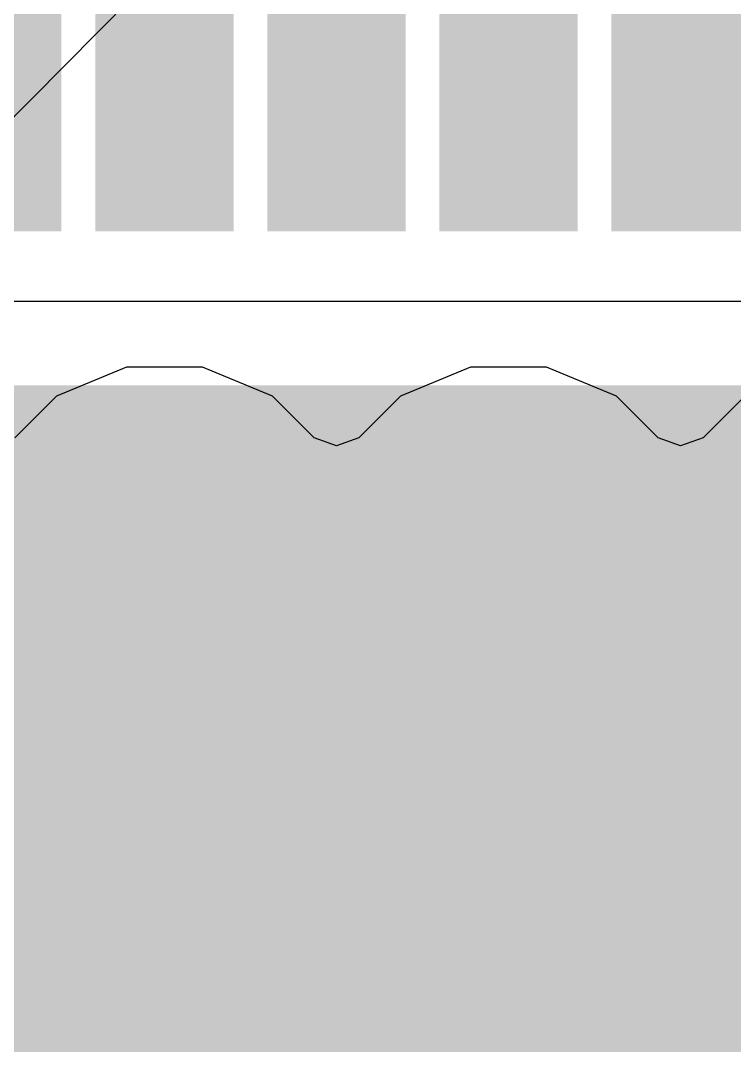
# Model space of a CAD drawing. Header units: inches. Extents: x -4 to 5258, y -4 to 5281.
# Drawn here: x 63.859 to 65.934, y 31.488 to 34.468 of the extents above; entities that cross this region are included whole.
import ezdxf

# ---------------------------------------------------------------- set-up
doc = ezdxf.new("R2010")
doc.units = ezdxf.units.IN
for name, color, linetype in [('Bottom Layer', 5, 'Continuous'), ('Bottom Solder', 6, 'Continuous'), ('Drill Drawing', 1, 'Continuous'), ('Layer 1', 16, 'Continuous'), ('Layer 2', 76, 'Continuous'), ('Top Layer', 1, 'Continuous'), ('Top Paste', 8, 'Continuous'), ('Top Solder', 216, 'Continuous'), ('Via Holes', 16, 'Continuous')]:
    doc.layers.add(name, color=color, linetype=linetype)

# ---------------------------------------------------------------- blocks, each defined once
blk = doc.blocks.new('HTSSOP_38_EP_4_4___15')
at = {"layer": 'Bottom Layer'}
h = blk.add_hatch(color=5, dxfattribs=at)
edge = h.paths.add_edge_path()
edge.add_arc((-1, 0), 0.3, 0, 360)
h = blk.add_hatch(color=5, dxfattribs=at)
edge = h.paths.add_edge_path()
edge.add_arc((0, 0), 0.3, 0, 360)
h = blk.add_hatch(color=5, dxfattribs=at)
edge = h.paths.add_edge_path()
edge.add_arc((-1, -1), 0.3, 0, 360)
h = blk.add_hatch(color=5, dxfattribs=at)
edge = h.paths.add_edge_path()
edge.add_arc((0, -1), 0.3, 0, 360)
at = {"layer": 'Bottom Solder'}
h = blk.add_hatch(color=6, dxfattribs=at)
edge = h.paths.add_edge_path()
edge.add_arc((-1, 1), 0.4016, 0, 360)
h = blk.add_hatch(color=6, dxfattribs=at)
edge = h.paths.add_edge_path()
edge.add_arc((0, 1), 0.4016, 0, 360)
h = blk.add_hatch(color=6, dxfattribs=at)
edge = h.paths.add_edge_path()
edge.add_arc((-1, 0), 0.4016, 0, 360)
h = blk.add_hatch(color=6, dxfattribs=at)
edge = h.paths.add_edge_path()
edge.add_arc((0, 0), 0.4016, 0, 360)
h = blk.add_hatch(color=6, dxfattribs=at)
edge = h.paths.add_edge_path()
edge.add_arc((-1, -1), 0.4016, 0, 360)
h = blk.add_hatch(color=6, dxfattribs=at)
edge = h.paths.add_edge_path()
edge.add_arc((0, -1), 0.4016, 0, 360)
at = {"layer": 'Layer 1'}
h = blk.add_hatch(color=16, dxfattribs=at)
edge = h.paths.add_edge_path()
edge.add_arc((-1, 0), 0.3, 0, 360)
h = blk.add_hatch(color=16, dxfattribs=at)
edge = h.paths.add_edge_path()
edge.add_arc((0, 0), 0.3, 0, 360)
h = blk.add_hatch(color=16, dxfattribs=at)
edge = h.paths.add_edge_path()
edge.add_arc((-1, -1), 0.3, 0, 360)
h = blk.add_hatch(color=16, dxfattribs=at)
edge = h.paths.add_edge_path()
edge.add_arc((0, -1), 0.3, 0, 360)
at = {"layer": 'Layer 2'}
h = blk.add_hatch(color=76, dxfattribs=at)
edge = h.paths.add_edge_path()
edge.add_arc((-1, 0), 0.3, 0, 360)
h = blk.add_hatch(color=76, dxfattribs=at)
edge = h.paths.add_edge_path()
edge.add_arc((0, 0), 0.3, 0, 360)
h = blk.add_hatch(color=76, dxfattribs=at)
edge = h.paths.add_edge_path()
edge.add_arc((-1, -1), 0.3, 0, 360)
h = blk.add_hatch(color=76, dxfattribs=at)
edge = h.paths.add_edge_path()
edge.add_arc((0, -1), 0.3, 0, 360)
at = {"layer": 'Top Layer'}
for points in [[(1.45, 2.4), (1.45, -2.4), (-1.45, -2.4), (-1.45, 2.4)], [(-2, 0.65), (-2, 0.35), (-3.6, 0.35), (-3.6, 0.65)], [(-2, 0.1501), (-2, -0.1499), (-3.6, -0.1499), (-3.6, 0.1501)], [(-2, -0.35), (-2, -0.65), (-3.6, -0.65), (-3.6, -0.35)], [(-2, -0.8499), (-2, -1.1499), (-3.6, -1.1499), (-3.6, -0.8499)], [(-2, -1.35), (-2, -1.65), (-3.6, -1.65), (-3.6, -1.35)]]:
    blk.add_hatch(color=1, dxfattribs=at).paths.add_polyline_path(points)
h = blk.add_hatch(color=1, dxfattribs=at)
edge = h.paths.add_edge_path()
edge.add_arc((-1, 0), 0.3, 0, 360)
h = blk.add_hatch(color=1, dxfattribs=at)
edge = h.paths.add_edge_path()
edge.add_arc((0, 0), 0.3, 0, 360)
h = blk.add_hatch(color=1, dxfattribs=at)
edge = h.paths.add_edge_path()
edge.add_arc((-1, -1), 0.3, 0, 360)
h = blk.add_hatch(color=1, dxfattribs=at)
edge = h.paths.add_edge_path()
edge.add_arc((0, -1), 0.3, 0, 360)
at = {"layer": 'Top Paste'}
for points in [[(1.45, 2.4), (1.45, -2.4), (-1.45, -2.4), (-1.45, 2.4)], [(-2, 0.65), (-2, 0.35), (-3.6, 0.35), (-3.6, 0.65)], [(-2, 0.1501), (-2, -0.1499), (-3.6, -0.1499), (-3.6, 0.1501)], [(-2, -0.35), (-2, -0.65), (-3.6, -0.65), (-3.6, -0.35)], [(-2, -0.8499), (-2, -1.1499), (-3.6, -1.1499), (-3.6, -0.8499)], [(-2, -1.35), (-2, -1.65), (-3.6, -1.65), (-3.6, -1.35)]]:
    blk.add_hatch(color=8, dxfattribs=at).paths.add_polyline_path(points)
at = {"layer": 'Top Solder'}
for points in [[(1.5008, 2.4508), (1.5008, -2.4508), (-1.5008, -2.4508), (-1.5008, 2.4508)], [(-1.9492, 0.7008), (-1.9492, 0.2992), (-3.6508, 0.2992), (-3.6508, 0.7008)], [(-1.9492, 0.2009), (-1.9492, -0.2007), (-3.6508, -0.2007), (-3.6508, 0.2009)], [(-1.9492, -0.2992), (-1.9492, -0.7008), (-3.6508, -0.7008), (-3.6508, -0.2992)], [(-1.9492, -0.7991), (-1.9492, -1.2007), (-3.6508, -1.2007), (-3.6508, -0.7991)], [(-1.9492, -1.2992), (-1.9492, -1.7008), (-3.6508, -1.7008), (-3.6508, -1.2992)]]:
    blk.add_hatch(color=216, dxfattribs=at).paths.add_polyline_path(points)
h = blk.add_hatch(color=216, dxfattribs=at)
edge = h.paths.add_edge_path()
edge.add_arc((-1, 1), 0.4016, 0, 360)
h = blk.add_hatch(color=216, dxfattribs=at)
edge = h.paths.add_edge_path()
edge.add_arc((0, 1), 0.4016, 0, 360)
h = blk.add_hatch(color=216, dxfattribs=at)
edge = h.paths.add_edge_path()
edge.add_arc((-1, 0), 0.4016, 0, 360)
h = blk.add_hatch(color=216, dxfattribs=at)
edge = h.paths.add_edge_path()
edge.add_arc((0, 0), 0.4016, 0, 360)
h = blk.add_hatch(color=216, dxfattribs=at)
edge = h.paths.add_edge_path()
edge.add_arc((-1, -1), 0.4016, 0, 360)
h = blk.add_hatch(color=216, dxfattribs=at)
edge = h.paths.add_edge_path()
edge.add_arc((0, -1), 0.4016, 0, 360)
at = {"layer": 'Via Holes'}
h = blk.add_hatch(color=7, dxfattribs=at)
edge = h.paths.add_edge_path()
edge.add_arc((-1, 0), 0.15, 0, 360)
h = blk.add_hatch(color=7, dxfattribs=at)
edge = h.paths.add_edge_path()
edge.add_arc((0, 0), 0.15, 0, 360)
h = blk.add_hatch(color=7, dxfattribs=at)
edge = h.paths.add_edge_path()
edge.add_arc((-1, -1), 0.15, 0, 360)
h = blk.add_hatch(color=7, dxfattribs=at)
edge = h.paths.add_edge_path()
edge.add_arc((0, -1), 0.15, 0, 360)
blk = doc.blocks.new('13_WQFN_HR__3_2__31')
at = {"layer": 'Top Solder'}
blk.add_line((1.1783, -0.9227), (5220.6763, 5271.621), dxfattribs=at)

msp = doc.modelspace()

# ---------------------------------------------------------------- hatches: boundary and pattern name
at = {"layer": 'Top Layer'}
msp.add_hatch(color=1, dxfattribs=at).paths.add_polyline_path([(62.8777, 30.4562), (68.2778, 30.4562), (68.2778, 33.3562), (62.8777, 33.3562)])

# ---------------------------------------------------------------- linework, layer by layer
at = {"layer": 'Drill Drawing'}
for points in [[(64.1507, 33.0332, 0.0508, 0.0508, 0), (64.1507, 33.1602, 0.0508, 0.0508, 0)], [(64.1507, 33.1602, 0.0508, 0.0508, 0), (64.4047, 33.1602, 0.0508, 0.0508, 0)], [(64.4047, 33.0332, 0.0508, 0.0508, 0), (64.4047, 33.1602, 0.0508, 0.0508, 0)], [(65.1507, 33.0332, 0.0508, 0.0508, 0), (65.1507, 33.1602, 0.0508, 0.0508, 0)], [(65.1507, 33.1602, 0.0508, 0.0508, 0), (65.4047, 33.1602, 0.0508, 0.0508, 0)], [(65.4047, 33.0332, 0.0508, 0.0508, 0), (65.4047, 33.1602, 0.0508, 0.0508, 0)], [(64.2015, 32.9824, 0.0508, 0.0508, 0), (64.2015, 33.0586, 0.0508, 0.0508, 0)], [(64.2015, 33.0586, 0.0508, 0.0508, 0), (64.3539, 33.0586, 0.0508, 0.0508, 0)], [(64.3539, 32.9824, 0.0508, 0.0508, 0), (64.3539, 33.0586, 0.0508, 0.0508, 0)], [(65.2015, 32.9824, 0.0508, 0.0508, 0), (65.2015, 33.0586, 0.0508, 0.0508, 0)], [(65.2015, 33.0586, 0.0508, 0.0508, 0), (65.3539, 33.0586, 0.0508, 0.0508, 0)], [(65.3539, 32.9824, 0.0508, 0.0508, 0), (65.3539, 33.0586, 0.0508, 0.0508, 0)], [(64.0237, 32.7792, 0.0508, 0.0508, 0), (64.0237, 33.0332, 0.0508, 0.0508, 0)], [(64.0237, 33.0332, 0.0508, 0.0508, 0), (64.1507, 33.0332, 0.0508, 0.0508, 0)], [(64.4047, 33.0332, 0.0508, 0.0508, 0), (64.5317, 33.0332, 0.0508, 0.0508, 0)], [(64.5317, 32.7792, 0.0508, 0.0508, 0), (64.5317, 33.0332, 0.0508, 0.0508, 0)], [(65.0237, 32.7792, 0.0508, 0.0508, 0), (65.0237, 33.0332, 0.0508, 0.0508, 0)], [(65.0237, 33.0332, 0.0508, 0.0508, 0), (65.1507, 33.0332, 0.0508, 0.0508, 0)], [(65.4047, 33.0332, 0.0508, 0.0508, 0), (65.5317, 33.0332, 0.0508, 0.0508, 0)], [(65.5317, 32.7792, 0.0508, 0.0508, 0), (65.5317, 33.0332, 0.0508, 0.0508, 0)], [(64.1253, 32.83, 0.0508, 0.0508, 0), (64.1253, 32.9824, 0.0508, 0.0508, 0)], [(64.1253, 32.9824, 0.0508, 0.0508, 0), (64.2015, 32.9824, 0.0508, 0.0508, 0)], [(64.3539, 32.9824, 0.0508, 0.0508, 0), (64.4301, 32.9824, 0.0508, 0.0508, 0)], [(64.4301, 32.83, 0.0508, 0.0508, 0), (64.4301, 32.9824, 0.0508, 0.0508, 0)], [(65.1253, 32.83, 0.0508, 0.0508, 0), (65.1253, 32.9824, 0.0508, 0.0508, 0)], [(65.1253, 32.9824, 0.0508, 0.0508, 0), (65.2015, 32.9824, 0.0508, 0.0508, 0)], [(65.3539, 32.9824, 0.0508, 0.0508, 0), (65.4301, 32.9824, 0.0508, 0.0508, 0)], [(65.4301, 32.83, 0.0508, 0.0508, 0), (65.4301, 32.9824, 0.0508, 0.0508, 0)], [(64.1253, 32.83, 0.0508, 0.0508, 0), (64.2015, 32.83, 0.0508, 0.0508, 0)], [(64.2015, 32.7538, 0.0508, 0.0508, 0), (64.2015, 32.83, 0.0508, 0.0508, 0)], [(64.3539, 32.83, 0.0508, 0.0508, 0), (64.4301, 32.83, 0.0508, 0.0508, 0)], [(64.3539, 32.7538, 0.0508, 0.0508, 0), (64.3539, 32.83, 0.0508, 0.0508, 0)], [(65.1253, 32.83, 0.0508, 0.0508, 0), (65.2015, 32.83, 0.0508, 0.0508, 0)], [(65.2015, 32.7538, 0.0508, 0.0508, 0), (65.2015, 32.83, 0.0508, 0.0508, 0)], [(65.3539, 32.83, 0.0508, 0.0508, 0), (65.4301, 32.83, 0.0508, 0.0508, 0)], [(65.3539, 32.7538, 0.0508, 0.0508, 0), (65.3539, 32.83, 0.0508, 0.0508, 0)], [(64.0237, 32.7792, 0.0508, 0.0508, 0), (64.1507, 32.7792, 0.0508, 0.0508, 0)], [(64.1507, 32.6522, 0.0508, 0.0508, 0), (64.1507, 32.7792, 0.0508, 0.0508, 0)], [(64.4047, 32.7792, 0.0508, 0.0508, 0), (64.5317, 32.7792, 0.0508, 0.0508, 0)], [(64.4047, 32.6522, 0.0508, 0.0508, 0), (64.4047, 32.7792, 0.0508, 0.0508, 0)], [(65.0237, 32.7792, 0.0508, 0.0508, 0), (65.1507, 32.7792, 0.0508, 0.0508, 0)], [(65.1507, 32.6522, 0.0508, 0.0508, 0), (65.1507, 32.7792, 0.0508, 0.0508, 0)], [(65.4047, 32.7792, 0.0508, 0.0508, 0), (65.5317, 32.7792, 0.0508, 0.0508, 0)], [(65.4047, 32.6522, 0.0508, 0.0508, 0), (65.4047, 32.7792, 0.0508, 0.0508, 0)], [(64.2015, 32.7538, 0.0508, 0.0508, 0), (64.3539, 32.7538, 0.0508, 0.0508, 0)], [(65.2015, 32.7538, 0.0508, 0.0508, 0), (65.3539, 32.7538, 0.0508, 0.0508, 0)], [(64.1507, 32.6522, 0.0508, 0.0508, 0), (64.4047, 32.6522, 0.0508, 0.0508, 0)], [(65.1507, 32.6522, 0.0508, 0.0508, 0), (65.4047, 32.6522, 0.0508, 0.0508, 0)], [(64.1507, 32.0332, 0.0508, 0.0508, 0), (64.1507, 32.1602, 0.0508, 0.0508, 0)], [(64.1507, 32.1602, 0.0508, 0.0508, 0), (64.4047, 32.1602, 0.0508, 0.0508, 0)], [(64.4047, 32.0332, 0.0508, 0.0508, 0), (64.4047, 32.1602, 0.0508, 0.0508, 0)], [(65.1507, 32.0332, 0.0508, 0.0508, 0), (65.1507, 32.1602, 0.0508, 0.0508, 0)], [(65.1507, 32.1602, 0.0508, 0.0508, 0), (65.4047, 32.1602, 0.0508, 0.0508, 0)], [(65.4047, 32.0332, 0.0508, 0.0508, 0), (65.4047, 32.1602, 0.0508, 0.0508, 0)], [(64.2015, 31.9824, 0.0508, 0.0508, 0), (64.2015, 32.0586, 0.0508, 0.0508, 0)], [(64.2015, 32.0586, 0.0508, 0.0508, 0), (64.3539, 32.0586, 0.0508, 0.0508, 0)], [(64.3539, 31.9824, 0.0508, 0.0508, 0), (64.3539, 32.0586, 0.0508, 0.0508, 0)], [(65.2015, 31.9824, 0.0508, 0.0508, 0), (65.2015, 32.0586, 0.0508, 0.0508, 0)], [(65.2015, 32.0586, 0.0508, 0.0508, 0), (65.3539, 32.0586, 0.0508, 0.0508, 0)], [(65.3539, 31.9824, 0.0508, 0.0508, 0), (65.3539, 32.0586, 0.0508, 0.0508, 0)], [(64.0237, 31.7792, 0.0508, 0.0508, 0), (64.0237, 32.0332, 0.0508, 0.0508, 0)], [(64.0237, 32.0332, 0.0508, 0.0508, 0), (64.1507, 32.0332, 0.0508, 0.0508, 0)], [(64.4047, 32.0332, 0.0508, 0.0508, 0), (64.5317, 32.0332, 0.0508, 0.0508, 0)], [(64.5317, 31.7792, 0.0508, 0.0508, 0), (64.5317, 32.0332, 0.0508, 0.0508, 0)], [(65.0237, 31.7792, 0.0508, 0.0508, 0), (65.0237, 32.0332, 0.0508, 0.0508, 0)], [(65.0237, 32.0332, 0.0508, 0.0508, 0), (65.1507, 32.0332, 0.0508, 0.0508, 0)], [(65.4047, 32.0332, 0.0508, 0.0508, 0), (65.5317, 32.0332, 0.0508, 0.0508, 0)], [(65.5317, 31.7792, 0.0508, 0.0508, 0), (65.5317, 32.0332, 0.0508, 0.0508, 0)], [(64.1253, 31.83, 0.0508, 0.0508, 0), (64.1253, 31.9824, 0.0508, 0.0508, 0)], [(64.1253, 31.9824, 0.0508, 0.0508, 0), (64.2015, 31.9824, 0.0508, 0.0508, 0)], [(64.3539, 31.9824, 0.0508, 0.0508, 0), (64.4301, 31.9824, 0.0508, 0.0508, 0)], [(64.4301, 31.83, 0.0508, 0.0508, 0), (64.4301, 31.9824, 0.0508, 0.0508, 0)], [(65.1253, 31.83, 0.0508, 0.0508, 0), (65.1253, 31.9824, 0.0508, 0.0508, 0)], [(65.1253, 31.9824, 0.0508, 0.0508, 0), (65.2015, 31.9824, 0.0508, 0.0508, 0)], [(65.3539, 31.9824, 0.0508, 0.0508, 0), (65.4301, 31.9824, 0.0508, 0.0508, 0)], [(65.4301, 31.83, 0.0508, 0.0508, 0), (65.4301, 31.9824, 0.0508, 0.0508, 0)], [(64.1253, 31.83, 0.0508, 0.0508, 0), (64.2015, 31.83, 0.0508, 0.0508, 0)], [(64.2015, 31.7538, 0.0508, 0.0508, 0), (64.2015, 31.83, 0.0508, 0.0508, 0)], [(64.3539, 31.83, 0.0508, 0.0508, 0), (64.4301, 31.83, 0.0508, 0.0508, 0)], [(64.3539, 31.7538, 0.0508, 0.0508, 0), (64.3539, 31.83, 0.0508, 0.0508, 0)], [(65.1253, 31.83, 0.0508, 0.0508, 0), (65.2015, 31.83, 0.0508, 0.0508, 0)], [(65.2015, 31.7538, 0.0508, 0.0508, 0), (65.2015, 31.83, 0.0508, 0.0508, 0)], [(65.3539, 31.83, 0.0508, 0.0508, 0), (65.4301, 31.83, 0.0508, 0.0508, 0)], [(65.3539, 31.7538, 0.0508, 0.0508, 0), (65.3539, 31.83, 0.0508, 0.0508, 0)], [(64.0237, 31.7792, 0.0508, 0.0508, 0), (64.1507, 31.7792, 0.0508, 0.0508, 0)], [(64.1507, 31.6522, 0.0508, 0.0508, 0), (64.1507, 31.7792, 0.0508, 0.0508, 0)], [(64.4047, 31.7792, 0.0508, 0.0508, 0), (64.5317, 31.7792, 0.0508, 0.0508, 0)], [(64.4047, 31.6522, 0.0508, 0.0508, 0), (64.4047, 31.7792, 0.0508, 0.0508, 0)], [(65.0237, 31.7792, 0.0508, 0.0508, 0), (65.1507, 31.7792, 0.0508, 0.0508, 0)], [(65.1507, 31.6522, 0.0508, 0.0508, 0), (65.1507, 31.7792, 0.0508, 0.0508, 0)], [(65.4047, 31.7792, 0.0508, 0.0508, 0), (65.5317, 31.7792, 0.0508, 0.0508, 0)], [(65.4047, 31.6522, 0.0508, 0.0508, 0), (65.4047, 31.7792, 0.0508, 0.0508, 0)], [(64.2015, 31.7538, 0.0508, 0.0508, 0), (64.3539, 31.7538, 0.0508, 0.0508, 0)], [(65.2015, 31.7538, 0.0508, 0.0508, 0), (65.3539, 31.7538, 0.0508, 0.0508, 0)], [(64.1507, 31.6522, 0.0508, 0.0508, 0), (64.4047, 31.6522, 0.0508, 0.0508, 0)], [(65.1507, 31.6522, 0.0508, 0.0508, 0), (65.4047, 31.6522, 0.0508, 0.0508, 0)]]:
    msp.add_lwpolyline(points, format="xyseb", dxfattribs=at)
for points in [[(64.138, 33.1602, 0.0254, 0.0254, 1), (64.1634, 33.1602, 0.0254, 0.0254, 1)], [(64.138, 33.1602, 0.0254, 0.0254, 1), (64.1634, 33.1602, 0.0254, 0.0254, 1)], [(64.392, 33.1602, 0.0254, 0.0254, 1), (64.4174, 33.1602, 0.0254, 0.0254, 1)], [(64.392, 33.1602, 0.0254, 0.0254, 1), (64.4174, 33.1602, 0.0254, 0.0254, 1)], [(65.138, 33.1602, 0.0254, 0.0254, 1), (65.1634, 33.1602, 0.0254, 0.0254, 1)], [(65.138, 33.1602, 0.0254, 0.0254, 1), (65.1634, 33.1602, 0.0254, 0.0254, 1)], [(65.392, 33.1602, 0.0254, 0.0254, 1), (65.4174, 33.1602, 0.0254, 0.0254, 1)], [(65.392, 33.1602, 0.0254, 0.0254, 1), (65.4174, 33.1602, 0.0254, 0.0254, 1)], [(64.1888, 33.0586, 0.0254, 0.0254, 1), (64.2142, 33.0586, 0.0254, 0.0254, 1)], [(64.1888, 33.0586, 0.0254, 0.0254, 1), (64.2142, 33.0586, 0.0254, 0.0254, 1)], [(64.3412, 33.0586, 0.0254, 0.0254, 1), (64.3666, 33.0586, 0.0254, 0.0254, 1)], [(64.3412, 33.0586, 0.0254, 0.0254, 1), (64.3666, 33.0586, 0.0254, 0.0254, 1)], [(65.1888, 33.0586, 0.0254, 0.0254, 1), (65.2142, 33.0586, 0.0254, 0.0254, 1)], [(65.1888, 33.0586, 0.0254, 0.0254, 1), (65.2142, 33.0586, 0.0254, 0.0254, 1)], [(65.3412, 33.0586, 0.0254, 0.0254, 1), (65.3666, 33.0586, 0.0254, 0.0254, 1)], [(65.3412, 33.0586, 0.0254, 0.0254, 1), (65.3666, 33.0586, 0.0254, 0.0254, 1)], [(64.011, 33.0332, 0.0254, 0.0254, 1), (64.0364, 33.0332, 0.0254, 0.0254, 1)], [(64.011, 33.0332, 0.0254, 0.0254, 1), (64.0364, 33.0332, 0.0254, 0.0254, 1)], [(64.138, 33.0332, 0.0254, 0.0254, 1), (64.1634, 33.0332, 0.0254, 0.0254, 1)], [(64.138, 33.0332, 0.0254, 0.0254, 1), (64.1634, 33.0332, 0.0254, 0.0254, 1)], [(64.392, 33.0332, 0.0254, 0.0254, 1), (64.4174, 33.0332, 0.0254, 0.0254, 1)], [(64.392, 33.0332, 0.0254, 0.0254, 1), (64.4174, 33.0332, 0.0254, 0.0254, 1)], [(64.519, 33.0332, 0.0254, 0.0254, 1), (64.5444, 33.0332, 0.0254, 0.0254, 1)], [(64.519, 33.0332, 0.0254, 0.0254, 1), (64.5444, 33.0332, 0.0254, 0.0254, 1)], [(65.011, 33.0332, 0.0254, 0.0254, 1), (65.0364, 33.0332, 0.0254, 0.0254, 1)], [(65.011, 33.0332, 0.0254, 0.0254, 1), (65.0364, 33.0332, 0.0254, 0.0254, 1)], [(65.138, 33.0332, 0.0254, 0.0254, 1), (65.1634, 33.0332, 0.0254, 0.0254, 1)], [(65.138, 33.0332, 0.0254, 0.0254, 1), (65.1634, 33.0332, 0.0254, 0.0254, 1)], [(65.392, 33.0332, 0.0254, 0.0254, 1), (65.4174, 33.0332, 0.0254, 0.0254, 1)], [(65.392, 33.0332, 0.0254, 0.0254, 1), (65.4174, 33.0332, 0.0254, 0.0254, 1)], [(65.519, 33.0332, 0.0254, 0.0254, 1), (65.5444, 33.0332, 0.0254, 0.0254, 1)], [(65.519, 33.0332, 0.0254, 0.0254, 1), (65.5444, 33.0332, 0.0254, 0.0254, 1)], [(64.1126, 32.9824, 0.0254, 0.0254, 1), (64.138, 32.9824, 0.0254, 0.0254, 1)], [(64.1126, 32.9824, 0.0254, 0.0254, 1), (64.138, 32.9824, 0.0254, 0.0254, 1)], [(64.1888, 32.9824, 0.0254, 0.0254, 1), (64.2142, 32.9824, 0.0254, 0.0254, 1)], [(64.1888, 32.9824, 0.0254, 0.0254, 1), (64.2142, 32.9824, 0.0254, 0.0254, 1)], [(64.3412, 32.9824, 0.0254, 0.0254, 1), (64.3666, 32.9824, 0.0254, 0.0254, 1)], [(64.3412, 32.9824, 0.0254, 0.0254, 1), (64.3666, 32.9824, 0.0254, 0.0254, 1)], [(64.4174, 32.9824, 0.0254, 0.0254, 1), (64.4428, 32.9824, 0.0254, 0.0254, 1)], [(64.4174, 32.9824, 0.0254, 0.0254, 1), (64.4428, 32.9824, 0.0254, 0.0254, 1)], [(65.1126, 32.9824, 0.0254, 0.0254, 1), (65.138, 32.9824, 0.0254, 0.0254, 1)], [(65.1126, 32.9824, 0.0254, 0.0254, 1), (65.138, 32.9824, 0.0254, 0.0254, 1)], [(65.1888, 32.9824, 0.0254, 0.0254, 1), (65.2142, 32.9824, 0.0254, 0.0254, 1)], [(65.1888, 32.9824, 0.0254, 0.0254, 1), (65.2142, 32.9824, 0.0254, 0.0254, 1)], [(65.3412, 32.9824, 0.0254, 0.0254, 1), (65.3666, 32.9824, 0.0254, 0.0254, 1)], [(65.3412, 32.9824, 0.0254, 0.0254, 1), (65.3666, 32.9824, 0.0254, 0.0254, 1)], [(65.4174, 32.9824, 0.0254, 0.0254, 1), (65.4428, 32.9824, 0.0254, 0.0254, 1)], [(65.4174, 32.9824, 0.0254, 0.0254, 1), (65.4428, 32.9824, 0.0254, 0.0254, 1)], [(64.1126, 32.83, 0.0254, 0.0254, 1), (64.138, 32.83, 0.0254, 0.0254, 1)], [(64.1126, 32.83, 0.0254, 0.0254, 1), (64.138, 32.83, 0.0254, 0.0254, 1)], [(64.1888, 32.83, 0.0254, 0.0254, 1), (64.2142, 32.83, 0.0254, 0.0254, 1)], [(64.1888, 32.83, 0.0254, 0.0254, 1), (64.2142, 32.83, 0.0254, 0.0254, 1)], [(64.3412, 32.83, 0.0254, 0.0254, 1), (64.3666, 32.83, 0.0254, 0.0254, 1)], [(64.3412, 32.83, 0.0254, 0.0254, 1), (64.3666, 32.83, 0.0254, 0.0254, 1)], [(64.4174, 32.83, 0.0254, 0.0254, 1), (64.4428, 32.83, 0.0254, 0.0254, 1)], [(64.4174, 32.83, 0.0254, 0.0254, 1), (64.4428, 32.83, 0.0254, 0.0254, 1)], [(65.1126, 32.83, 0.0254, 0.0254, 1), (65.138, 32.83, 0.0254, 0.0254, 1)], [(65.1126, 32.83, 0.0254, 0.0254, 1), (65.138, 32.83, 0.0254, 0.0254, 1)], [(65.1888, 32.83, 0.0254, 0.0254, 1), (65.2142, 32.83, 0.0254, 0.0254, 1)], [(65.1888, 32.83, 0.0254, 0.0254, 1), (65.2142, 32.83, 0.0254, 0.0254, 1)], [(65.3412, 32.83, 0.0254, 0.0254, 1), (65.3666, 32.83, 0.0254, 0.0254, 1)], [(65.3412, 32.83, 0.0254, 0.0254, 1), (65.3666, 32.83, 0.0254, 0.0254, 1)], [(65.4174, 32.83, 0.0254, 0.0254, 1), (65.4428, 32.83, 0.0254, 0.0254, 1)], [(65.4174, 32.83, 0.0254, 0.0254, 1), (65.4428, 32.83, 0.0254, 0.0254, 1)], [(64.011, 32.7792, 0.0254, 0.0254, 1), (64.0364, 32.7792, 0.0254, 0.0254, 1)], [(64.011, 32.7792, 0.0254, 0.0254, 1), (64.0364, 32.7792, 0.0254, 0.0254, 1)], [(64.138, 32.7792, 0.0254, 0.0254, 1), (64.1634, 32.7792, 0.0254, 0.0254, 1)], [(64.138, 32.7792, 0.0254, 0.0254, 1), (64.1634, 32.7792, 0.0254, 0.0254, 1)], [(64.392, 32.7792, 0.0254, 0.0254, 1), (64.4174, 32.7792, 0.0254, 0.0254, 1)], [(64.392, 32.7792, 0.0254, 0.0254, 1), (64.4174, 32.7792, 0.0254, 0.0254, 1)], [(64.519, 32.7792, 0.0254, 0.0254, 1), (64.5444, 32.7792, 0.0254, 0.0254, 1)], [(64.519, 32.7792, 0.0254, 0.0254, 1), (64.5444, 32.7792, 0.0254, 0.0254, 1)], [(65.011, 32.7792, 0.0254, 0.0254, 1), (65.0364, 32.7792, 0.0254, 0.0254, 1)], [(65.011, 32.7792, 0.0254, 0.0254, 1), (65.0364, 32.7792, 0.0254, 0.0254, 1)], [(65.138, 32.7792, 0.0254, 0.0254, 1), (65.1634, 32.7792, 0.0254, 0.0254, 1)], [(65.138, 32.7792, 0.0254, 0.0254, 1), (65.1634, 32.7792, 0.0254, 0.0254, 1)], [(65.392, 32.7792, 0.0254, 0.0254, 1), (65.4174, 32.7792, 0.0254, 0.0254, 1)], [(65.392, 32.7792, 0.0254, 0.0254, 1), (65.4174, 32.7792, 0.0254, 0.0254, 1)], [(65.519, 32.7792, 0.0254, 0.0254, 1), (65.5444, 32.7792, 0.0254, 0.0254, 1)], [(65.519, 32.7792, 0.0254, 0.0254, 1), (65.5444, 32.7792, 0.0254, 0.0254, 1)], [(64.1888, 32.7538, 0.0254, 0.0254, 1), (64.2142, 32.7538, 0.0254, 0.0254, 1)], [(64.1888, 32.7538, 0.0254, 0.0254, 1), (64.2142, 32.7538, 0.0254, 0.0254, 1)], [(64.3412, 32.7538, 0.0254, 0.0254, 1), (64.3666, 32.7538, 0.0254, 0.0254, 1)], [(64.3412, 32.7538, 0.0254, 0.0254, 1), (64.3666, 32.7538, 0.0254, 0.0254, 1)], [(65.1888, 32.7538, 0.0254, 0.0254, 1), (65.2142, 32.7538, 0.0254, 0.0254, 1)], [(65.1888, 32.7538, 0.0254, 0.0254, 1), (65.2142, 32.7538, 0.0254, 0.0254, 1)], [(65.3412, 32.7538, 0.0254, 0.0254, 1), (65.3666, 32.7538, 0.0254, 0.0254, 1)], [(65.3412, 32.7538, 0.0254, 0.0254, 1), (65.3666, 32.7538, 0.0254, 0.0254, 1)], [(64.138, 32.6522, 0.0254, 0.0254, 1), (64.1634, 32.6522, 0.0254, 0.0254, 1)], [(64.138, 32.6522, 0.0254, 0.0254, 1), (64.1634, 32.6522, 0.0254, 0.0254, 1)], [(64.392, 32.6522, 0.0254, 0.0254, 1), (64.4174, 32.6522, 0.0254, 0.0254, 1)], [(64.392, 32.6522, 0.0254, 0.0254, 1), (64.4174, 32.6522, 0.0254, 0.0254, 1)], [(65.138, 32.6522, 0.0254, 0.0254, 1), (65.1634, 32.6522, 0.0254, 0.0254, 1)], [(65.138, 32.6522, 0.0254, 0.0254, 1), (65.1634, 32.6522, 0.0254, 0.0254, 1)], [(65.392, 32.6522, 0.0254, 0.0254, 1), (65.4174, 32.6522, 0.0254, 0.0254, 1)], [(65.392, 32.6522, 0.0254, 0.0254, 1), (65.4174, 32.6522, 0.0254, 0.0254, 1)], [(64.138, 32.1602, 0.0254, 0.0254, 1), (64.1634, 32.1602, 0.0254, 0.0254, 1)], [(64.138, 32.1602, 0.0254, 0.0254, 1), (64.1634, 32.1602, 0.0254, 0.0254, 1)], [(64.392, 32.1602, 0.0254, 0.0254, 1), (64.4174, 32.1602, 0.0254, 0.0254, 1)], [(64.392, 32.1602, 0.0254, 0.0254, 1), (64.4174, 32.1602, 0.0254, 0.0254, 1)], [(65.138, 32.1602, 0.0254, 0.0254, 1), (65.1634, 32.1602, 0.0254, 0.0254, 1)], [(65.138, 32.1602, 0.0254, 0.0254, 1), (65.1634, 32.1602, 0.0254, 0.0254, 1)], [(65.392, 32.1602, 0.0254, 0.0254, 1), (65.4174, 32.1602, 0.0254, 0.0254, 1)], [(65.392, 32.1602, 0.0254, 0.0254, 1), (65.4174, 32.1602, 0.0254, 0.0254, 1)], [(64.1888, 32.0586, 0.0254, 0.0254, 1), (64.2142, 32.0586, 0.0254, 0.0254, 1)], [(64.1888, 32.0586, 0.0254, 0.0254, 1), (64.2142, 32.0586, 0.0254, 0.0254, 1)], [(64.3412, 32.0586, 0.0254, 0.0254, 1), (64.3666, 32.0586, 0.0254, 0.0254, 1)], [(64.3412, 32.0586, 0.0254, 0.0254, 1), (64.3666, 32.0586, 0.0254, 0.0254, 1)], [(65.1888, 32.0586, 0.0254, 0.0254, 1), (65.2142, 32.0586, 0.0254, 0.0254, 1)], [(65.1888, 32.0586, 0.0254, 0.0254, 1), (65.2142, 32.0586, 0.0254, 0.0254, 1)], [(65.3412, 32.0586, 0.0254, 0.0254, 1), (65.3666, 32.0586, 0.0254, 0.0254, 1)], [(65.3412, 32.0586, 0.0254, 0.0254, 1), (65.3666, 32.0586, 0.0254, 0.0254, 1)], [(64.011, 32.0332, 0.0254, 0.0254, 1), (64.0364, 32.0332, 0.0254, 0.0254, 1)], [(64.011, 32.0332, 0.0254, 0.0254, 1), (64.0364, 32.0332, 0.0254, 0.0254, 1)], [(64.138, 32.0332, 0.0254, 0.0254, 1), (64.1634, 32.0332, 0.0254, 0.0254, 1)], [(64.138, 32.0332, 0.0254, 0.0254, 1), (64.1634, 32.0332, 0.0254, 0.0254, 1)], [(64.392, 32.0332, 0.0254, 0.0254, 1), (64.4174, 32.0332, 0.0254, 0.0254, 1)], [(64.392, 32.0332, 0.0254, 0.0254, 1), (64.4174, 32.0332, 0.0254, 0.0254, 1)], [(64.519, 32.0332, 0.0254, 0.0254, 1), (64.5444, 32.0332, 0.0254, 0.0254, 1)], [(64.519, 32.0332, 0.0254, 0.0254, 1), (64.5444, 32.0332, 0.0254, 0.0254, 1)], [(65.011, 32.0332, 0.0254, 0.0254, 1), (65.0364, 32.0332, 0.0254, 0.0254, 1)], [(65.011, 32.0332, 0.0254, 0.0254, 1), (65.0364, 32.0332, 0.0254, 0.0254, 1)], [(65.138, 32.0332, 0.0254, 0.0254, 1), (65.1634, 32.0332, 0.0254, 0.0254, 1)], [(65.138, 32.0332, 0.0254, 0.0254, 1), (65.1634, 32.0332, 0.0254, 0.0254, 1)], [(65.392, 32.0332, 0.0254, 0.0254, 1), (65.4174, 32.0332, 0.0254, 0.0254, 1)], [(65.392, 32.0332, 0.0254, 0.0254, 1), (65.4174, 32.0332, 0.0254, 0.0254, 1)], [(65.519, 32.0332, 0.0254, 0.0254, 1), (65.5444, 32.0332, 0.0254, 0.0254, 1)], [(65.519, 32.0332, 0.0254, 0.0254, 1), (65.5444, 32.0332, 0.0254, 0.0254, 1)], [(64.1126, 31.9824, 0.0254, 0.0254, 1), (64.138, 31.9824, 0.0254, 0.0254, 1)], [(64.1126, 31.9824, 0.0254, 0.0254, 1), (64.138, 31.9824, 0.0254, 0.0254, 1)], [(64.1888, 31.9824, 0.0254, 0.0254, 1), (64.2142, 31.9824, 0.0254, 0.0254, 1)], [(64.1888, 31.9824, 0.0254, 0.0254, 1), (64.2142, 31.9824, 0.0254, 0.0254, 1)], [(64.3412, 31.9824, 0.0254, 0.0254, 1), (64.3666, 31.9824, 0.0254, 0.0254, 1)], [(64.3412, 31.9824, 0.0254, 0.0254, 1), (64.3666, 31.9824, 0.0254, 0.0254, 1)], [(64.4174, 31.9824, 0.0254, 0.0254, 1), (64.4428, 31.9824, 0.0254, 0.0254, 1)], [(64.4174, 31.9824, 0.0254, 0.0254, 1), (64.4428, 31.9824, 0.0254, 0.0254, 1)], [(65.1126, 31.9824, 0.0254, 0.0254, 1), (65.138, 31.9824, 0.0254, 0.0254, 1)], [(65.1126, 31.9824, 0.0254, 0.0254, 1), (65.138, 31.9824, 0.0254, 0.0254, 1)], [(65.1888, 31.9824, 0.0254, 0.0254, 1), (65.2142, 31.9824, 0.0254, 0.0254, 1)], [(65.1888, 31.9824, 0.0254, 0.0254, 1), (65.2142, 31.9824, 0.0254, 0.0254, 1)], [(65.3412, 31.9824, 0.0254, 0.0254, 1), (65.3666, 31.9824, 0.0254, 0.0254, 1)], [(65.3412, 31.9824, 0.0254, 0.0254, 1), (65.3666, 31.9824, 0.0254, 0.0254, 1)], [(65.4174, 31.9824, 0.0254, 0.0254, 1), (65.4428, 31.9824, 0.0254, 0.0254, 1)], [(65.4174, 31.9824, 0.0254, 0.0254, 1), (65.4428, 31.9824, 0.0254, 0.0254, 1)], [(64.1126, 31.83, 0.0254, 0.0254, 1), (64.138, 31.83, 0.0254, 0.0254, 1)], [(64.1126, 31.83, 0.0254, 0.0254, 1), (64.138, 31.83, 0.0254, 0.0254, 1)], [(64.1888, 31.83, 0.0254, 0.0254, 1), (64.2142, 31.83, 0.0254, 0.0254, 1)], [(64.1888, 31.83, 0.0254, 0.0254, 1), (64.2142, 31.83, 0.0254, 0.0254, 1)], [(64.3412, 31.83, 0.0254, 0.0254, 1), (64.3666, 31.83, 0.0254, 0.0254, 1)], [(64.3412, 31.83, 0.0254, 0.0254, 1), (64.3666, 31.83, 0.0254, 0.0254, 1)], [(64.4174, 31.83, 0.0254, 0.0254, 1), (64.4428, 31.83, 0.0254, 0.0254, 1)], [(64.4174, 31.83, 0.0254, 0.0254, 1), (64.4428, 31.83, 0.0254, 0.0254, 1)], [(65.1126, 31.83, 0.0254, 0.0254, 1), (65.138, 31.83, 0.0254, 0.0254, 1)], [(65.1126, 31.83, 0.0254, 0.0254, 1), (65.138, 31.83, 0.0254, 0.0254, 1)], [(65.1888, 31.83, 0.0254, 0.0254, 1), (65.2142, 31.83, 0.0254, 0.0254, 1)], [(65.1888, 31.83, 0.0254, 0.0254, 1), (65.2142, 31.83, 0.0254, 0.0254, 1)], [(65.3412, 31.83, 0.0254, 0.0254, 1), (65.3666, 31.83, 0.0254, 0.0254, 1)], [(65.3412, 31.83, 0.0254, 0.0254, 1), (65.3666, 31.83, 0.0254, 0.0254, 1)], [(65.4174, 31.83, 0.0254, 0.0254, 1), (65.4428, 31.83, 0.0254, 0.0254, 1)], [(65.4174, 31.83, 0.0254, 0.0254, 1), (65.4428, 31.83, 0.0254, 0.0254, 1)], [(64.011, 31.7792, 0.0254, 0.0254, 1), (64.0364, 31.7792, 0.0254, 0.0254, 1)], [(64.011, 31.7792, 0.0254, 0.0254, 1), (64.0364, 31.7792, 0.0254, 0.0254, 1)], [(64.138, 31.7792, 0.0254, 0.0254, 1), (64.1634, 31.7792, 0.0254, 0.0254, 1)], [(64.138, 31.7792, 0.0254, 0.0254, 1), (64.1634, 31.7792, 0.0254, 0.0254, 1)], [(64.392, 31.7792, 0.0254, 0.0254, 1), (64.4174, 31.7792, 0.0254, 0.0254, 1)], [(64.392, 31.7792, 0.0254, 0.0254, 1), (64.4174, 31.7792, 0.0254, 0.0254, 1)], [(64.519, 31.7792, 0.0254, 0.0254, 1), (64.5444, 31.7792, 0.0254, 0.0254, 1)], [(64.519, 31.7792, 0.0254, 0.0254, 1), (64.5444, 31.7792, 0.0254, 0.0254, 1)], [(65.011, 31.7792, 0.0254, 0.0254, 1), (65.0364, 31.7792, 0.0254, 0.0254, 1)], [(65.011, 31.7792, 0.0254, 0.0254, 1), (65.0364, 31.7792, 0.0254, 0.0254, 1)], [(65.138, 31.7792, 0.0254, 0.0254, 1), (65.1634, 31.7792, 0.0254, 0.0254, 1)], [(65.138, 31.7792, 0.0254, 0.0254, 1), (65.1634, 31.7792, 0.0254, 0.0254, 1)], [(65.392, 31.7792, 0.0254, 0.0254, 1), (65.4174, 31.7792, 0.0254, 0.0254, 1)], [(65.392, 31.7792, 0.0254, 0.0254, 1), (65.4174, 31.7792, 0.0254, 0.0254, 1)], [(65.519, 31.7792, 0.0254, 0.0254, 1), (65.5444, 31.7792, 0.0254, 0.0254, 1)], [(65.519, 31.7792, 0.0254, 0.0254, 1), (65.5444, 31.7792, 0.0254, 0.0254, 1)], [(64.1888, 31.7538, 0.0254, 0.0254, 1), (64.2142, 31.7538, 0.0254, 0.0254, 1)], [(64.1888, 31.7538, 0.0254, 0.0254, 1), (64.2142, 31.7538, 0.0254, 0.0254, 1)], [(64.3412, 31.7538, 0.0254, 0.0254, 1), (64.3666, 31.7538, 0.0254, 0.0254, 1)], [(64.3412, 31.7538, 0.0254, 0.0254, 1), (64.3666, 31.7538, 0.0254, 0.0254, 1)], [(65.1888, 31.7538, 0.0254, 0.0254, 1), (65.2142, 31.7538, 0.0254, 0.0254, 1)], [(65.1888, 31.7538, 0.0254, 0.0254, 1), (65.2142, 31.7538, 0.0254, 0.0254, 1)], [(65.3412, 31.7538, 0.0254, 0.0254, 1), (65.3666, 31.7538, 0.0254, 0.0254, 1)], [(65.3412, 31.7538, 0.0254, 0.0254, 1), (65.3666, 31.7538, 0.0254, 0.0254, 1)], [(64.138, 31.6522, 0.0254, 0.0254, 1), (64.1634, 31.6522, 0.0254, 0.0254, 1)], [(64.138, 31.6522, 0.0254, 0.0254, 1), (64.1634, 31.6522, 0.0254, 0.0254, 1)], [(64.392, 31.6522, 0.0254, 0.0254, 1), (64.4174, 31.6522, 0.0254, 0.0254, 1)], [(64.392, 31.6522, 0.0254, 0.0254, 1), (64.4174, 31.6522, 0.0254, 0.0254, 1)], [(65.138, 31.6522, 0.0254, 0.0254, 1), (65.1634, 31.6522, 0.0254, 0.0254, 1)], [(65.138, 31.6522, 0.0254, 0.0254, 1), (65.1634, 31.6522, 0.0254, 0.0254, 1)], [(65.392, 31.6522, 0.0254, 0.0254, 1), (65.4174, 31.6522, 0.0254, 0.0254, 1)], [(65.392, 31.6522, 0.0254, 0.0254, 1), (65.4174, 31.6522, 0.0254, 0.0254, 1)]]:
    msp.add_lwpolyline(points, format="xyseb", close=True, dxfattribs=at)
at = {"layer": 'Layer 2'}
for p, q in [((64.1675, 33.4602), (63.9639, 33.3759)), ((64.3879, 33.4602), (64.1675, 33.4602)), ((64.5915, 33.3759), (64.3879, 33.4602)), ((65.1675, 33.4602), (64.9639, 33.3759)), ((65.3879, 33.4602), (65.1675, 33.4602)), ((65.5915, 33.3759), (65.3879, 33.4602)), ((63.9639, 33.3759), (63.8429, 33.2549)), ((64.7125, 33.2549), (64.5915, 33.3759)), ((64.9639, 33.3759), (64.8429, 33.2549)), ((65.7125, 33.2549), (65.5915, 33.3759)), ((65.9639, 33.3759), (65.8429, 33.2549)), ((64.7777, 33.2311), (64.7125, 33.2549)), ((64.8429, 33.2549), (64.7777, 33.2311)), ((65.7777, 33.2311), (65.7125, 33.2549)), ((65.8429, 33.2549), (65.7777, 33.2311))]:
    msp.add_line(p, q, dxfattribs=at)
at = {"layer": 'Top Layer'}
msp.add_line((62.6903, 33.6522), (67.6819, 33.6522), dxfattribs=at)

# ---------------------------------------------------------------- block references
msp.add_blockref('13_WQFN_HR__3_2__31', (37.0774, 9.2675))
at = {"rotation": 270}
msp.add_blockref('HTSSOP_38_EP_4_4___15', (65.2777, 31.9062), dxfattribs=at)

doc.saveas('drawing.dxf')
